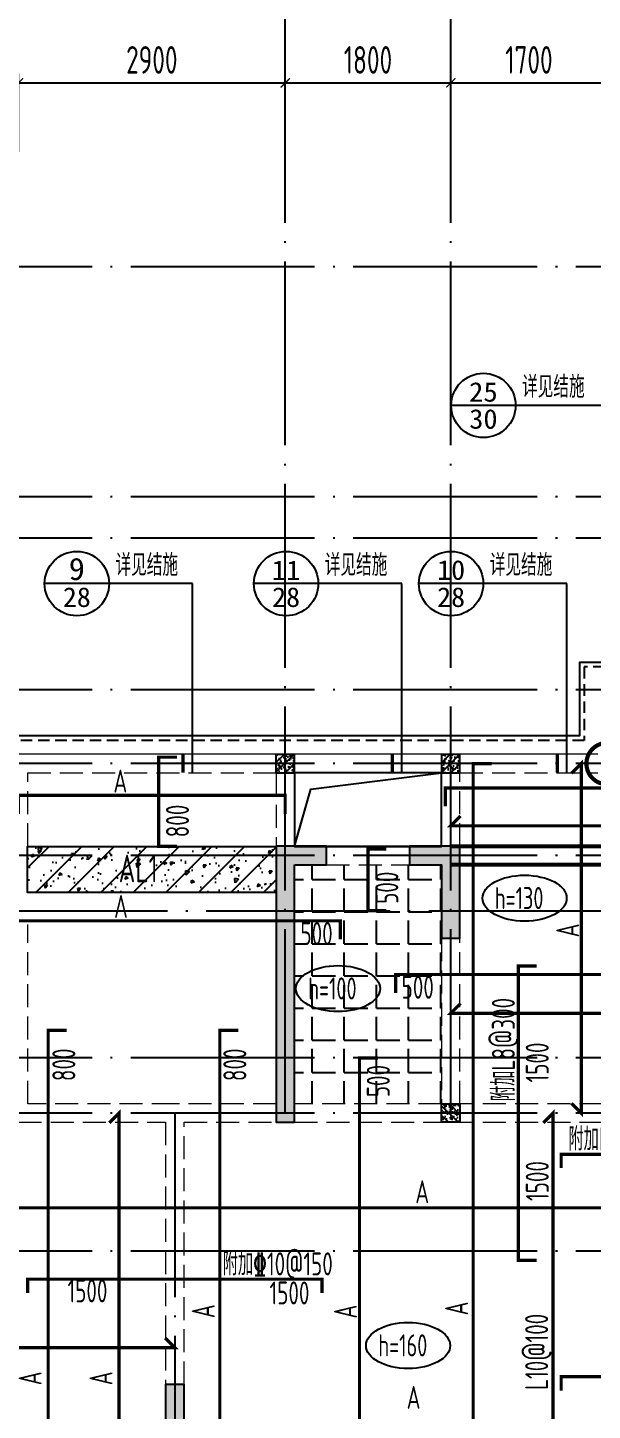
# Model space of a CAD drawing. Extents: x -668857 to 154266, y -275694 to 291306.
# Drawn here: x -224684 to -218545, y 129360 to 144392 of the extents above; entities that cross this region are included whole.
import ezdxf
from ezdxf.enums import TextEntityAlignment as Align

# ---------------------------------------------------------------- set-up
doc = ezdxf.new("R2010")
doc.units = 0
doc.header["$LTSCALE"] = 1000
for name, pattern in [('DASH', [0.35, 0.25, -0.1]), ('DASHED', [0.75, 0.5, -0.25]), ('DOTE', [2.42, 2, -0.2, 0.02, -0.2]), ('HIDDEN', [0.375, 0.25, -0.125])]:
    doc.linetypes.add(name, pattern=pattern)
doc.layers.get('0').update_dxf_attribs({"linetype": 'CONTINUOUS'})
doc.layers.get('DEFPOINTS').update_dxf_attribs({"linetype": 'CONTINUOUS'})
doc.layers.add('+公共字体', color=7, linetype='CONTINUOUS', lineweight=20)
for name, color, linetype in [('A-AXIS', 1, 'CONTINUOUS'), ('A-DOTE', 10, 'DOTE'), ('BEAM', 4, 'DASHED'), ('DIM_IDEN', 67, 'CONTINUOUS'), ('PUB_TEXT', 2, 'CONTINUOUS'), ('ROOF', 183, 'CONTINUOUS'), ('S-B板填充', 251, 'CONTINUOUS'), ('S-B板标注', 3, 'CONTINUOUS'), ('S-B板配筋', 6, 'CONTINUOUS'), ('S-B板配筋号', 7, 'CONTINUOUS'), ('S-C承台编号', 6, 'CONTINUOUS'), ('S-D洞口', 4, 'CONTINUOUS'), ('S-L主梁线', 4, 'DASH'), ('S-Q墙填充', 252, 'CONTINUOUS'), ('S-Q墙实线', 6, 'CONTINUOUS'), ('S-Y一般标注', 3, 'CONTINUOUS'), ('S-板正筋', 2, 'CONTINUOUS'), ('S-构造柱', 212, 'CONTINUOUS'), ('TEXT', 2, 'CONTINUOUS'), ('看线', 251, 'CONTINUOUS'), ('配箍校核', 34, 'CONTINUOUS')]:
    doc.layers.add(name, color=color, linetype=linetype)
doc.styles.add('_TCH_AXIS', font='COMPLEX', dxfattribs={"bigfont": 'GBCBIG'})
doc.styles.add('_TCH_LABEL', font='simhei.ttf')
doc.styles.add('TSSD_DIMENSION', font='Tssdeng.shx', dxfattribs={"width": 0.7, "bigfont": 'tssdchn.shx'})
doc.styles.add('TSSD_REIN', font='tssdeng.shx', dxfattribs={"width": 0.7, "height": 300, "bigfont": 'tssdchn.shx'})
doc.dimstyles.new('TSSD_100_100', dxfattribs={"dimtxt": 300, "dimasz": 100, "dimexe": 100, "dimexo": 250, "dimgap": 100, "dimtad": 1, "dimdec": 0, "dimzin": 0, "dimdsep": 46, "dimtxsty": 'TSSD_DIMENSION', "dimblk": 'ARCHTICK', "dimcen": 0, "dimdle": 100, "dimclrt": 7, "dimadec": 0, "dimazin": 0, "dimtfac": 1, "dimtdec": 0, "dimtix": 1, "dimtmove": 2, "dimatfit": 3, "dimldrblk": 'ARCHTICK', "dimfxl": 0, "dimtolj": 1, "dimtzin": 0, "dimarcsym": 0})

# ---------------------------------------------------------------- blocks, each defined once
blk = doc.blocks.new('_ArchTick')
at = {"color": 0, "linetype": 'ByBlock', "const_width": 0.15}
blk.add_lwpolyline([(-0.5, -0.5), (0.5, 0.5)], dxfattribs=at)
blk = doc.blocks.new('*D78')
at = {"layer": 'DEFPOINTS', "color": 0}
for p in [(9300, 22100), (6400, 21100), (9300, 21100)]:
    blk.add_point(p, dxfattribs=at)
at = {"layer": 'S-Y一般标注', "color": 0, "lineweight": -2}
for p, q in [((6300, 22100), (9400, 22100)), ((6400, 21350), (6400, 22200)), ((9300, 21350), (9300, 22200))]:
    blk.add_line(p, q, dxfattribs=at)
at = {"layer": 'S-Y一般标注', "color": 0, "lineweight": -2, "xscale": 100, "yscale": 100, "zscale": 100, "rotation": 180}
blk.add_blockref('_ArchTick', (6400, 22100), dxfattribs=at)
at = {"layer": 'S-Y一般标注', "color": 0, "lineweight": -2, "xscale": 100, "yscale": 100, "zscale": 100}
blk.add_blockref('_ArchTick', (9300, 22100), dxfattribs=at)
at = {"layer": 'S-Y一般标注', "color": 7, "insert": (7850, 22350), "char_height": 300, "attachment_point": 5, "style": 'TSSD_DIMENSION'}
blk.add_mtext('\\A1;2900', dxfattribs=at)
blk = doc.blocks.new('*D79')
at = {"layer": 'DEFPOINTS', "color": 0}
for p in [(11100, 22100), (9300, 21100), (11100, 21100)]:
    blk.add_point(p, dxfattribs=at)
at = {"layer": 'S-Y一般标注', "color": 0, "lineweight": -2}
for p, q in [((9200, 22100), (11200, 22100)), ((9300, 21350), (9300, 22200)), ((11100, 21350), (11100, 22200))]:
    blk.add_line(p, q, dxfattribs=at)
at = {"layer": 'S-Y一般标注', "color": 0, "lineweight": -2, "xscale": 100, "yscale": 100, "zscale": 100, "rotation": 180}
blk.add_blockref('_ArchTick', (9300, 22100), dxfattribs=at)
at = {"layer": 'S-Y一般标注', "color": 0, "lineweight": -2, "xscale": 100, "yscale": 100, "zscale": 100}
blk.add_blockref('_ArchTick', (11100, 22100), dxfattribs=at)
at = {"layer": 'S-Y一般标注', "color": 7, "insert": (10200, 22350), "char_height": 300, "attachment_point": 5, "style": 'TSSD_DIMENSION'}
blk.add_mtext('\\A1;1800', dxfattribs=at)
blk = doc.blocks.new('*D80')
at = {"layer": 'DEFPOINTS', "color": 0}
for p in [(12800, 22100), (11100, 21100), (12800, 21100)]:
    blk.add_point(p, dxfattribs=at)
at = {"layer": 'S-Y一般标注', "color": 0, "lineweight": -2}
for p, q in [((11000, 22100), (12900, 22100)), ((11100, 21350), (11100, 22200)), ((12800, 21350), (12800, 22200))]:
    blk.add_line(p, q, dxfattribs=at)
at = {"layer": 'S-Y一般标注', "color": 0, "lineweight": -2, "xscale": 100, "yscale": 100, "zscale": 100, "rotation": 180}
blk.add_blockref('_ArchTick', (11100, 22100), dxfattribs=at)
at = {"layer": 'S-Y一般标注', "color": 0, "lineweight": -2, "xscale": 100, "yscale": 100, "zscale": 100}
blk.add_blockref('_ArchTick', (12800, 22100), dxfattribs=at)
at = {"layer": 'S-Y一般标注', "color": 7, "insert": (11950, 22350), "char_height": 300, "attachment_point": 5, "style": 'TSSD_DIMENSION'}
blk.add_mtext('\\A1;1700', dxfattribs=at)
blk = doc.blocks.new('20210729.03492876')
at = {"layer": '看线', "color": 201}
blk.add_lwpolyline([(10300, 13200), (10300, 11800), (8200, 11800), (8200, 11000), (1800, 11000), (1800, 10000), (0, 10000), (0, 1500), (2850, 1500)], dxfattribs=at)
at = {"layer": '看线', "color": 201, "linetype": 'HIDDEN', "ltscale": 0.5}
blk.add_lwpolyline([(10350, 13200), (10350, 11750), (8250, 11750), (8250, 10950), (1850, 10950), (1850, 9950), (50, 9950), (50, 1550), (2900, 1550)], dxfattribs=at)
blk = doc.blocks.new('20210803.22403995')
at = {"layer": '+公共字体', "color": 2, "const_width": 45}
blk.add_lwpolyline([(-856038, -168387, 1), (-856038, -167937, 1), (-856038, -168387, -1)], format="xyb", dxfattribs=at)
blk = doc.blocks.new('20210807.15313138')
at = {"layer": 'S-Q墙填充'}
h = blk.add_hatch(color=252, dxfattribs=at)
h.dxf.hatch_style = 1
h.paths.add_polyline_path([(65816, 65940), (66166, 65940), (66166, 66140), (65616, 66140), (65616, 63140), (65816, 63140)])
h = blk.add_hatch(color=252, dxfattribs=at)
h.dxf.hatch_style = 1
h.paths.add_polyline_path([(67616, 66140), (67066, 66140), (67066, 65940), (67416, 65940), (67416, 65140), (67616, 65140)])
h = blk.add_hatch(color=252, dxfattribs=at)
h.dxf.hatch_style = 1
h.paths.add_polyline_path([(64616, 60290), (64416, 60290), (64416, 58840), (63716, 58840), (63616, 58840), (63616, 58640), (63716, 58640), (64616, 58640)])
at = {"layer": 'S-D洞口', "color": 5}
blk.add_lwpolyline([(65816, 66140), (67416, 66140), (67416, 66940), (65816, 66940), (65816, 66140), (65993, 66762), (67416, 66940)], dxfattribs=at)
at = {"layer": 'S-L主梁线', "linetype": 'ByBlock', "lineweight": 18}
for p, q in [((65716, 67140), (62716, 67140)), ((67516, 67140), (65716, 67140)), ((69116, 67140), (67516, 67140)), ((65816, 66940), (67416, 66940)), ((65816, 66140), (65816, 66940)), ((67416, 66940), (67416, 66140)), ((67066, 66140), (66166, 66140))]:
    blk.add_line(p, q, dxfattribs=at)
at = {"layer": 'S-L主梁线', "linetype": 'DASH', "lineweight": 18}
for p, q in [((62916, 66940), (65616, 66940)), ((62916, 66140), (62916, 66940)), ((65616, 66940), (65616, 66140)), ((67616, 66940), (69116, 66940)), ((67616, 66140), (67616, 66940)), ((66166, 65940), (67066, 65940)), ((62916, 63340), (62916, 65290)), ((67416, 65140), (67416, 63340)), ((67616, 63340), (67616, 65140)), ((64516, 63340), (62916, 63340)), ((65616, 63340), (64516, 63340)), ((67416, 63340), (65816, 63340)), ((70216, 63340), (67616, 63340)), ((62816, 63140), (64416, 63140)), ((64416, 63140), (64416, 60290)), ((64616, 63140), (65616, 63140)), ((64616, 60290), (64616, 63140)), ((65816, 63140), (67516, 63140)), ((67516, 63140), (70216, 63140))]:
    blk.add_line(p, q, dxfattribs=at)
at = {"layer": 'S-Q墙实线'}
for points in [[(65816, 65940), (66166, 65940), (66166, 66140), (65616, 66140), (65616, 63140), (65816, 63140)], [(67616, 66140), (67066, 66140), (67066, 65940), (67416, 65940), (67416, 65140), (67616, 65140)]]:
    blk.add_lwpolyline(points, close=True, dxfattribs=at)
blk.add_lwpolyline([(63716, 58840), (63616, 58840), (63616, 58640), (63716, 58640), (64616, 58640), (64616, 60290), (64416, 60290), (64416, 58840), (63716, 58840)], dxfattribs=at)
blk = doc.blocks.new('20210730.02141516')
at = {"layer": 'S-构造柱'}
h = blk.add_hatch(dxfattribs=at)
h.set_pattern_fill('ARMORED', color=256, scale=15, angle=-90, style=0)
h.set_pattern_definition([(320, (-154189.41, 3278673.45), (-9.4128202, -107.5890274), [11.25, -123.75]), (265, (-154189.41, 3278673.45), (112.82882, 20.8127), [9, -99]), (10.4514, (-154190.19, 3278664.49), (103.4159313, -86.7764073), [9.5610285, -105.1713168]), (316.1842, (-154159.41, 3278673.45), (-24.827852, -160.0861573), [16.875, -185.625]), (6.6356, (-154161.48, 3278660.11), (146.117681, -140.199406), [14.341543, -157.75695]), (261.1842, (-154159.41, 3278673.45), (146.11779, -140.199292), [13.5, -148.5]), (291, (-154166.91, 3278658.45), (-60.3928336, -89.5360578), [11.25, -123.75]), (236, (-154166.91, 3278658.45), (108.7725068, -36.4972998), [9, -99]), (341.4514, (-154171.94, 3278650.99), (48.3795745, -126.0333943), [9.5610285, -105.1713168]), (307.5, (-154189.41, 3278673.454), (49.93407807, -1.8239783), [0, -97.8, 0, -100.5, 0, -99.375]), (277.5, (-154189.41, 3278673.454), (59.1617568, -39.4604306), [0, -57.3, 0, -95.55, 0, -37.875]), (237.5, (-154189.41, 3278706.904), (-3.38323076, -80.07336543), [0, -37.5, 0, -117, 0, -155.25]), (227.5, (-154189.41, 3278721.904), (15.0157473, -87.4779254), [0, -48.75, 0, -77.7, 0, -110.25]), (315, (-154189.41, 3278673.454), (53.0330086, 53.0330086), [])])
h.paths.add_polyline_path([(200, 200), (200, 0), (0, 0), (0, 200)])
blk.add_lwpolyline([(200, 200), (200, 0), (0, 0), (0, 200)], close=True, dxfattribs=at)
blk = doc.blocks.new('20210809.18285270')
at = {"layer": 'ROOF', "xscale": -1}
for p in [(4900, 10100), (6700, 10100)]:
    blk.add_blockref('20210730.02141516', p, dxfattribs=at)
at = {"layer": 'ROOF'}
blk.add_blockref('20210730.02141516', (6500, 6300), dxfattribs=at)
blk = doc.blocks.new('20210811.10154474')
at = {"layer": 'DIM_IDEN'}
for p, q in [((7552, 15398), (6852, 15398)), ((8321, 15398), (7552, 15398)), ((9047, 15398), (8321, 15398)), ((3132, 13461), (2432, 13461)), ((4041, 13461), (3132, 13461)), ((4041, 11405), (4041, 13461)), ((5407, 13461), (4707, 13461)), ((6316, 13461), (5407, 13461)), ((6316, 11405), (6316, 13461)), ((7201, 13461), (6501, 13461)), ((8110, 13461), (7201, 13461)), ((8110, 11405), (8110, 13461))]:
    blk.add_line(p, q, dxfattribs=at)
at = {"layer": 'DIM_IDEN', "const_width": 35}
for points in [[(3936, 11405), (3936, 11605)], [(6211, 11405), (6211, 11605)], [(8005, 11405), (8005, 11605)]]:
    blk.add_lwpolyline(points, dxfattribs=at)
at = {"layer": 'DIM_IDEN'}
for centre in [(7202, 15398), (2782, 13461), (5057, 13461), (6851, 13461)]:
    blk.add_circle(centre, 350, dxfattribs=at)
at = {"layer": 'PUB_TEXT', "style": '_TCH_LABEL'}
for s, height, width, p, p2 in [('25', 211.6, 1.022989, (7046, 15439), (7358, 15439)), ('30', 212.7, 1.00565, (7048, 15145), (7356, 15145)), ('9', 242, 1.011364, (2694, 13500), (2870, 13500)), ('11', 210.8, 1.034884, (4900, 13502), (5214, 13502)), ('10', 213.8, 0.988889, (6699, 13502), (7003, 13502)), ('28', 213.8, 0.988889, (2630, 13207), (2934, 13207)), ('28', 213.8, 0.988889, (4905, 13207), (5209, 13207)), ('28', 213.8, 0.988889, (6699, 13207), (7003, 13207))]:
    blk.add_text(s, height=height, dxfattribs=dict(at, width=width)).set_placement(p, p2, align=Align.FIT)
at = {"layer": 'PUB_TEXT', "style": '_TCH_AXIS'}
for p in [(7622, 15482), (3202, 13545), (5477, 13545), (7271, 13545)]:
    blk.add_text('详见结施', height=236.3, dxfattribs=at).set_placement(p)
blk = doc.blocks.new('20210726.16350016')
at = {"layer": 'A-AXIS'}
for p, q in [((9300, 21100), (9300, 23900)), ((11100, 21100), (11100, 23900))]:
    blk.add_line(p, q, dxfattribs=at)
at = {"layer": 'A-DOTE'}
for p, q in [((9300, 10900), (9300, 21100)), ((11100, 10900), (11100, 21100)), ((55600, 20100), (3600, 20100)), ((55600, 17600), (3600, 17600)), ((55600, 17150), (3600, 17150)), ((55600, 15500), (3600, 15500)), ((55600, 14700), (3600, 14700)), ((55600, 13700), (3600, 13700)), ((3600, 13100.3), (55600, 13100.3)), ((55600, 11500), (3600, 11500)), ((55600, 10900), (3600, 10900)), ((8100, 10900), (8100, 3600)), ((55600, 9400), (3600, 9400))]:
    blk.add_line(p, q, dxfattribs=at)
at = {"layer": 'S-Y一般标注'}
for base, p1, p2, picture, middle in [((9300, 22100), (6400, 21100), (9300, 21100), '*D78', (7850, 22350)), ((11100, 22100), (9300, 21100), (11100, 21100), '*D79', (10200, 22350)), ((12800, 22100), (11100, 21100), (12800, 21100), '*D80', (11950, 22350))]:
    dim = blk.add_linear_dim(base=base, p1=p1, p2=p2, dimstyle='TSSD_100_100', dxfattribs=at)
    dim.commit()
    dim.dimension.update_dxf_attribs({"geometry": picture, "text_midpoint": middle})

msp = doc.modelspace()

# ---------------------------------------------------------------- hatches: boundary and pattern name
at = {"layer": 'BEAM', "linetype": 'ByBlock'}
h = msp.add_hatch(dxfattribs=at)
h.set_pattern_fill('ARMORED', color=252, scale=50, angle=180, style=0)
h.set_pattern_definition([(230, (-442455.54, 2049412.73), (-358.63009, 31.376067), [37.5, -412.5]), (175, (-442455.54, 2049412.73), (69.37567, -376.09607), [30, -330]), (280.4514, (-442485.43, 2049415.35), (-289.25469, -344.71977), [31.870095, -350.571056]), (226.1842, (-442455.54, 2049312.73), (-533.62052, 82.75951), [56.25, -618.75]), (276.6356, (-442500, 2049319.63), (-467.33135, -487.05894), [47.80514, -525.8565]), (171.1842, (-442455.54, 2049312.73), (-467.33097, -487.0593), [45, -495]), (201, (-442505.54, 2049337.73), (-298.453526, 201.309445), [37.5, -412.5]), (146, (-442505.54, 2049337.73), (-121.657666, -362.57502), [30, -330]), (251.4514, (-442530.4, 2049354.5), (-420.111314, -161.26525), [31.870095, -350.571056]), (217.5, (-442455.54, 2049412.73), (-6.079928, -166.446927), [0, -326, 0, -335, 0, -331.25]), (187.5, (-442455.54, 2049412.73), (-131.534769, -197.205856), [0, -191, 0, -318.5, 0, -126.25]), (147.5, (-442344.04, 2049412.73), (-266.911218, 11.277436), [0, -125, 0, -390, 0, -517.5]), (137.5, (-442294.04, 2049412.73), (-291.593085, -50.05249), [0, -162.5, 0, -259, 0, -367.5]), (225, (-442455.54, 2049412.73), (176.776695, -176.776695), [])])
h.paths.add_polyline_path([(-221984.41, 134991.43), (-224684.41, 134991.43), (-224684.41, 135491.43), (-221984.41, 135491.43)])
at = {"layer": 'S-B板填充'}
h = msp.add_hatch(dxfattribs=at)
h.set_pattern_fill('ANGLE', color=252, scale=50, style=0)
h.set_pattern_definition([(0, (-124150.5, -12952.44), (0, 349.25), [254, -95.25]), (90, (-124150.5, -12952.44), (-349.25, 2e-14), [254, -95.25])])
h.paths.add_polyline_path([(-221784.43, 135291.43), (-220184.41, 135291.43), (-220184.41, 132691.43), (-221784.43, 132691.43)])

# ---------------------------------------------------------------- linework, layer by layer
at = {"layer": 'BEAM', "linetype": 'ByBlock'}
msp.add_lwpolyline([(-221984.41, 134991.43), (-224684.41, 134991.43), (-224684.41, 135491.43), (-221984.41, 135491.43)], close=True, dxfattribs=at)
at = {"layer": 'S-B板标注'}
for centre in [(-219281.74, 134927.35), (-221310.5, 133944.51), (-220547.83, 130064.39)]:
    msp.add_ellipse(centre, major_axis=(-457.33, 0), ratio=0.54724159, dxfattribs=at)
at = {"layer": 'S-B板配筋', "lineweight": 35, "const_width": 35}
for points in [[(-223060.51, 135491.43), (-223260.51, 135491.43), (-223260.51, 136461.43), (-223060.51, 136461.43)], [(-219641.37, 126291.59), (-219841.37, 126291.59), (-219841.37, 136391.43), (-219641.37, 136391.43)], [(-218771.26, 132697.5), (-218665.19, 132591.43), (-218665.19, 136391.43), (-218771.26, 136285.36)], [(-224784.42, 135844.88), (-224784.42, 136044.88), (-221884.43, 136044.9), (-221884.43, 135844.9)], [(-220144.41, 135924.79), (-220144.41, 136124.79), (-215484.42, 136124.79), (-215484.42, 135924.79)], [(-219978.36, 135820.8), (-220084.42, 135714.73), (-215484.43, 135714.72), (-215590.5, 135820.79)], [(-220784.41, 134791.43), (-220984.41, 134791.43), (-220984.41, 135461.43), (-220784.41, 135461.43)], [(-226584.43, 134481.09), (-226584.43, 134681.09), (-221284.41, 134681.09), (-221284.41, 134481.09)], [(-220684.41, 133897.83), (-220684.41, 134097.83), (-216684.42, 134097.83), (-216684.42, 133897.83)], [(-219148.8, 130991.43), (-219348.8, 130991.43), (-219348.8, 134191.43), (-219148.8, 134191.43)], [(-219978.36, 133783.05), (-220084.42, 133676.99), (-217284.25, 133676.99), (-217390.32, 133783.05)], [(-224261.35, 128091.43), (-224461.35, 128091.43), (-224461.35, 133491.43), (-224261.35, 133491.43)], [(-222395.58, 126291.59), (-222595.58, 126291.59), (-222595.58, 133491.43), (-222395.58, 133491.43)], [(-220877.08, 126291.59), (-221077.08, 126291.59), (-221077.08, 133191.43), (-220877.08, 133191.43)], [(-223797.18, 128197.49), (-223691.12, 128091.43), (-223691.12, 132591.43), (-223797.18, 132485.36)], [(-219078.78, 126397.66), (-218972.72, 126291.59), (-218972.72, 132591.43), (-219078.78, 132485.37)], [(-218884.42, 131993.76), (-218884.42, 132143.76), (-215334.42, 132143.76), (-215334.42, 131993.76)], [(-216684.41, 131361.77), (-216684.41, 131561.77), (-226584.42, 131561.77), (-226584.42, 131361.77)], [(-224684.42, 130636.38), (-224684.42, 130786.38), (-221484.42, 130786.38), (-221484.42, 130636.38)], [(-226478.36, 130147.03), (-226584.42, 130040.97), (-223084.42, 130040.97), (-223190.49, 130147.03)], [(-218884.33, 129575.46), (-218884.33, 129725.46), (-215684.33, 129725.46), (-215684.33, 129575.46)]]:
    msp.add_lwpolyline(points, dxfattribs=at)
at = {"layer": 'S-D洞口', "color": 5}
msp.add_lwpolyline([(-221784.41, 135491.43), (-220184.41, 135491.43), (-220184.41, 136291.43), (-221784.41, 136291.43), (-221784.41, 135491.43), (-221606.64, 136113.65), (-220184.41, 136291.43)], dxfattribs=at)
at = {"layer": 'S-板正筋', "color": 5, "linetype": 'DASH', "const_width": 42.86}
for points in [[(-215484.41, 135491.43), (-220084.42, 135491.43)], [(-215484.41, 135291.43), (-220084.42, 135291.43)]]:
    msp.add_lwpolyline(points, dxfattribs=at)

# ---------------------------------------------------------------- block references
msp.add_blockref('20210729.03492876', (-226884.42, 125691.43))
at = {"layer": 'A-DOTE'}
msp.add_blockref('20210726.16350016', (-231184.42, 121691.38), dxfattribs=at)
at = {"layer": 'PUB_TEXT'}
msp.add_blockref('20210811.10154474', (-226931.51, 124886.8), dxfattribs=at)
at = {"layer": 'S-C承台编号'}
msp.add_blockref('20210803.22403995', (637653.71, 304552.96), dxfattribs=at)
at = {"layer": 'S-Q墙填充'}
msp.add_blockref('20210807.15313138', (-287600.06, 69351.89), dxfattribs=at)
at = {"layer": '配箍校核'}
msp.add_blockref('20210809.18285270', (-226684.44, 126191.27), dxfattribs=at)

# ---------------------------------------------------------------- texts
at = {"layer": 'S-B板标注', "color": 7, "style": 'TSSD_REIN', "width": 0.7}
for s, p in [('h=130', (-219606.43, 134809.2)), ('h=100', (-221635.19, 133826.37)), ('h=160', (-220872.52, 129946.24))]:
    msp.add_text(s, height=240, dxfattribs=at).set_placement(p)
at = {"layer": 'S-B板配筋号', "color": 1, "style": 'TSSD_REIN', "width": 0.7}
for s, p in [('A', (-223751.66, 136076.75)), ('A', (-223745.26, 134712.94)), ('附加L8@150', (-218806.78, 132184.32)), ('A', (-220469.7, 131611.18)), ('附加%%13210@150', (-222565.08, 130826.94)), ('A', (-220563.93, 129376.05))]:
    msp.add_text(s, height=250, dxfattribs=at).set_placement(p)
at = {"layer": 'S-B板配筋号', "style": 'TSSD_REIN', "width": 0.7}
for s, rotation, p in [('800', 449.999992, (-223180.51, 135766.92)), ('500', 449.999992, (-220904.41, 135041.43)), ('1500', 449.999992, (-219268.8, 133141.43)), ('800', 89.999992, (-224416.03, 133116.28)), ('800', 89.999992, (-222556.55, 133116.28)), ('500', 89.999992, (-220997.08, 132939.7)), ('1500', 449.999992, (-219268.8, 131852.99))]:
    msp.add_text(s, height=250, rotation=rotation, dxfattribs=at).set_placement(p, align=Align.TOP_CENTER)
for s, p in [('500', (-221543.44, 134668.3)), ('500', (-220443.44, 134085.04)), ('1500', (-224034.08, 130783.35)), ('1500', (-221837.82, 130761.05))]:
    msp.add_text(s, height=250, dxfattribs=at).set_placement(p, align=Align.TOP_CENTER)
at = {"layer": 'S-B板配筋号', "color": 1, "style": 'TSSD_REIN', "width": 0.7}
for s, rotation, p in [('A', 449.999992, (-218687.81, 134501.98)), ('附加L8@300', 449.999992, (-219387.42, 132720.56)), ('A', 89.999992, (-222649.94, 130362.16)), ('A', 89.999992, (-221104.82, 130357.59)), ('A', 89.999992, (-219895.73, 130391.93)), ('L10@100', 449.999992, (-219025.83, 129581.11)), ('A', 449.999992, (-224532.26, 129632.54)), ('A', 449.999992, (-223762.03, 129632.54))]:
    msp.add_text(s, height=250, rotation=rotation, dxfattribs=at).set_placement(p)
at = {"layer": 'TEXT', "color": 1, "style": 'TSSD_REIN', "width": 0.7}
msp.add_text('AL1', height=300, dxfattribs=at).set_placement((-223269.75, 135100.82, 0), align=Align.RIGHT)

doc.saveas('drawing.dxf')
